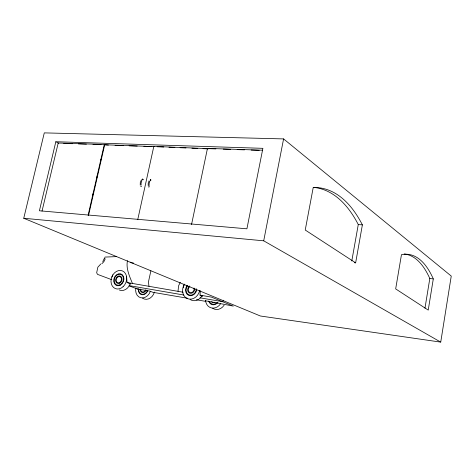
<?xml version="1.0" encoding="UTF-8"?>
<svg xmlns="http://www.w3.org/2000/svg" width="475" height="475" viewBox="0 0 475 475"><rect width="100%" height="100%" fill="white"/><g stroke="black" fill="none" stroke-linecap="round" stroke-linejoin="round"><path stroke-width="0.71" d="M129.277 283.652L130.684 283.896L127.08 282.53L126.582 276.598M183.451 287.814L183.516 286.49L184.496 284.127A10.022 8.437 -68 0 0 187.405 298.627A10.022 8.437 -68 0 0 199.678 290.468M201.079 295.913L202.534 296.157L200.028 295.141L200.29 290.724M178.018 291.341L178.582 285.843L180.28 282.31M127.472 260.65C125.804 268.583 129.592 276.308 132.43 283.456M150.878 270.815L148.461 281.871L148.954 286.312M440.735 342.119L451.25 276.07L283.587 138.908L44.288 132.881L23.75 218.263L260.407 316.006L440.735 342.119L263.708 240.819L23.75 218.263M433.301 278.902L428.23 310.098L395.675 288.907L401.464 254.653A188.854 61.762 -80.9 0 1 433.301 278.902L429.81 278.528A188.403 62.249 -80.8 0 0 404.172 253.977M424.965 308.204L429.81 278.528M351.791 260.971L358.275 224.556A237.435 99.02 -79.8 0 0 313.838 187.411M355.644 262.853L362.378 224.877A238.153 98.361 -79.9 0 0 313.233 187.441L305.235 230.037L355.644 262.853L354.273 262.711M263.708 240.819L283.587 138.908M191.544 224.55L207.468 148.39L262.556 150.213M137.732 219.67L153.817 146.383L207.83 148.633L207.468 148.39M88.136 215.163L104.286 144.525L58.199 143.017L42.026 211.126M92.797 195.16L93.456 192.28M96.585 178.594L97.244 175.714M100.534 161.31L101.027 159.149M88.552 215.353L104.69 144.762L104.286 144.525M55.83 141.728L39.401 210.781L246.911 228.813L262.895 148.331L55.83 141.728L58.615 143.242M111.946 277.062L112.884 274.817M130.417 262.141L130.203 262.586L133.487 263.031M102.76 261.582L104.66 257.759L105.1 259.184L103.847 261.713L101.834 263.732M149.055 180.838L148.2 183.469L148.23 185.678M141.841 180.708L141.081 183.053L141.128 185.072M149.851 181.213L149.108 183.57L149.138 185.594M141.437 179.811L140.303 182.234L140.232 185.161M150.866 180.191L150.48 179.568L150.296 180.156M223.749 300.253L222.609 301.702L199.993 297.807M100.765 264.005L97.832 267.217L96.674 272.745L97.518 274.372L111.589 279.627M140.796 186.224L140.956 186.562L141.455 186.218M143.201 179.782L142.767 179.865M148.865 186.711L148.657 187.055L149.435 186.746M142.726 179.782C143.598 179.324 141.782 178.653 142.257 179.592M104.999 257.082L116.155 256.631M63.733 143.408L72.509 143.699M78.363 143.895L86.408 144.157M92.987 144.376L101.032 144.637M153.817 146.383L154.185 146.621L104.322 144.75L108.413 145.107M115.057 145.326L123.179 145.593M129.087 145.789L137.204 146.057M143.848 146.276L151.97 146.549M208.567 148.663L215.905 148.907M223.25 149.15L230.589 149.393M237.197 149.613L244.536 149.857M251.144 150.076L259.219 150.349M157.142 146.745L163.798 147.024M168.975 147.238L174.895 147.488M180.072 147.707L185.986 147.957M191.906 148.2L197.82 148.449M202.997 148.669L208.175 148.883M142.957 179.455L142.5 179.081M150.539 179.924L150.943 179.948M358.275 224.556L362.378 224.877M129.218 285.623L183.938 295.046M187.726 298.282L152.968 292.321L149.619 291.056L137.186 288.895M196.377 299.767L205.639 301.352M127.08 282.53L183.112 292.22M200.028 295.141L211.434 297.113L233.32 306.102L205.188 300.699L205.752 300.924M129.105 285.873L137.792 289.121M150.48 179.568L150.599 180.28M201.833 296.18A9.951 8.408 -68 0 1 190.166 299.541M196.692 290.071A6.513 5.48 -68 0 1 188.527 295.284A6.513 5.48 -68 0 1 187.108 285.552M196.365 288.794A5.961 5.017 -68 0 1 189.24 294.975A5.961 5.017 -68 0 1 187.453 285.873M194.708 288.402A4.085 3.438 -68 0 1 192.013 293.093A4.085 3.438 -68 0 1 187.874 291.145A4.085 3.438 -68 0 1 189.614 286.003M194.002 288.016A3.384 2.85 -68 0 1 192.191 292.303A3.384 2.85 -68 0 1 188.504 291.003A3.384 2.85 -68 0 1 189.887 286.573M154.434 292.083A9.09 7.416 -69.2 0 1 142.494 298.128M150.397 291.288A9.15 7.44 -69.1 0 1 140.855 297.76A9.15 7.44 -69.1 0 1 135.886 287.933M147.767 290.801A5.943 4.833 -69.1 0 1 141.799 294.69A5.943 4.833 -69.1 0 1 138.368 288.877M147.535 290.231A5.439 4.423 -69.1 0 1 142.156 294.245A5.439 4.423 -69.1 0 1 138.765 289.02M146.14 289.982A3.729 3.028 -69.1 0 1 142.506 292.57A3.729 3.028 -69.1 0 1 140.173 289.156M145.653 289.803A3.087 2.512 -69.1 0 1 142.643 291.953A3.087 2.512 -69.1 0 1 140.701 289.121M224.129 305.211A9.547 8.206 -68.3 0 1 212.592 308.239M220.572 303.774A9.613 8.235 -68.3 0 1 211.47 307.937A9.613 8.235 -68.3 0 1 205.568 300.342M217.972 302.349A6.246 5.35 -68.3 0 1 212.723 304.754A6.246 5.35 -68.3 0 1 208.715 301.061M217.158 302.587A5.718 4.898 -68.3 0 1 209.386 301.5M214.955 302.201A3.913 3.355 -68.3 0 1 211.601 301.732M130.227 283.664A9.458 7.564 -68.9 0 1 119.344 290.017M123.078 286.722A9.524 7.588 -68.9 0 0 122.491 270.934A9.524 7.588 -68.9 0 0 110.996 281.538A9.524 7.588 -68.9 0 0 123.078 286.722M120.175 285.238A6.187 4.928 -68.9 0 0 122.431 274.835A6.187 4.928 -68.9 0 0 113.887 279.086A6.187 4.928 -68.9 0 0 120.175 285.238M120.056 284.768A5.664 4.513 -68.9 0 0 122.128 275.251A5.664 4.513 -68.9 0 0 114.303 279.134A5.664 4.513 -68.9 0 0 120.056 284.768M119.658 283.171A3.877 3.093 -68.9 0 0 121.083 276.652A3.877 3.093 -68.9 0 0 115.722 279.312A3.877 3.093 -68.9 0 0 119.658 283.171M119.51 282.583A3.218 2.565 -68.9 0 0 120.692 277.174A3.218 2.565 -68.9 0 0 116.25 279.377A3.218 2.565 -68.9 0 0 119.51 282.583"/></g></svg>
